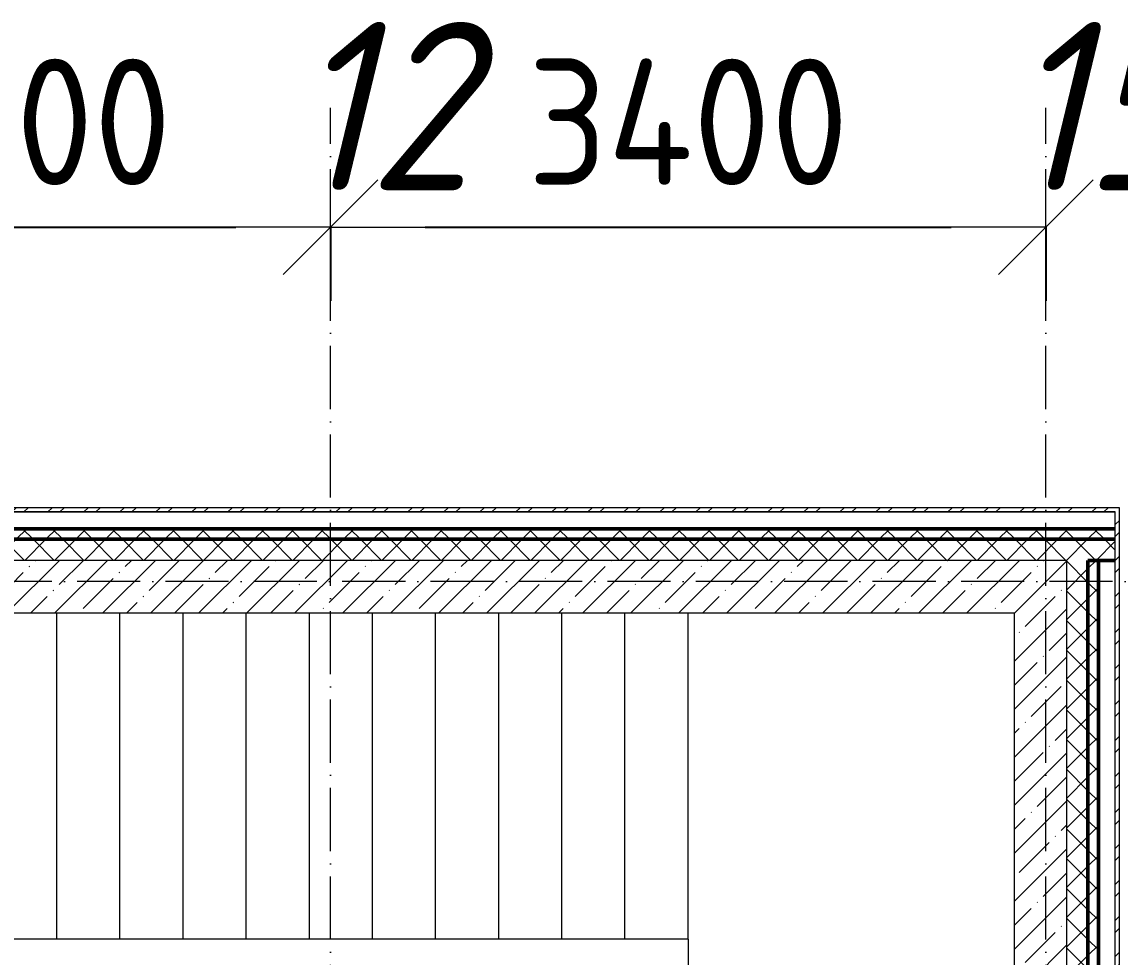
# Model space of a CAD drawing. Header units: millimetres. Extents: x 2294 to 908349, y -83289 to 219220.
# Drawn here: x 184168 to 189386, y 51871 to 56315 of the extents above; entities that cross this region are included whole.
import ezdxf

# ---------------------------------------------------------------- set-up
doc = ezdxf.new("R2010")
doc.units = ezdxf.units.MM
doc.linetypes.add('50_200_ШТРИХ_1Т_ш5_п1_п1_', pattern=[700, 500, -100, 0, -100])
for name, color, linetype, lineweight in [('A-____-____-DIMS', 7, 'Continuous', 9), ('A-WALL-____-MCUT-1', 7, 'Continuous', 9), ('A-WALL-____-MCUT-2', 7, 'Continuous', 50), ('A-WALL-____-MCUT-3', 7, 'Continuous', 9), ('A-WALL-____-PATT-1', 7, 'Continuous', 9), ('A-WALL-FNSH-MCUT-1', 7, 'Continuous', 9), ('S-GRID-____-IDEN', 7, 'Continuous', 9), ('S-GRID-____-OTLN-1', 7, '50_200_ШТРИХ_1Т_ш5_п1_п1_', 9), ('S-STRS-____-OTLN-1', 7, 'Continuous', 9)]:
    doc.layers.add(name, color=color, linetype=linetype, lineweight=lineweight)
doc.styles.add('ISOCPEUR_I', font='isocpeui.ttf', dxfattribs={"width": 0.9, "height": 2.5})
doc.styles.add('СПДС', font='isocpeur.ttf', dxfattribs={"width": 0.9})
doc.dimstyles.new('Размера А3', dxfattribs={"dimtxt": 800, "dimasz": 450, "dimexe": 350, "dimexo": 100, "dimgap": 200, "dimtad": 1, "dimdec": 0, "dimrnd": 10, "dimzin": 0, "dimdsep": 46, "dimtxsty": 'СПДС', "dimblk": 'ARROWHEAD_6', "dimcen": 1, "dimclrd": 5, "dimclre": 5, "dimclrt": 5, "dimazin": 0, "dimtfac": 1, "dimtdec": 0, "dimtmove": 2, "dimatfit": 3, "dimfxl": 1, "dimtolj": 1, "dimtzin": 0, "dimarcsym": 0})
pattern_1 = [(45, (165583.51, 6025.28), (-85.53659, 85.53659), []), (45, (165640.53, 6025.28), (-85.53659, 85.53659), [])]
pattern_2 = [(45, (165583.51, 6025.28), (-70.71068, 70.71068), []), (135, (165583.51, 6025.28), (-70.71068, -70.71068), [])]
pattern_3 = [(45, (165583.5, 6025.28), (-114.04925, 114.04925), []), (45, (165697.56, 6025.28), (-114.04925, 114.04925), [201.612, -40.322, 3.353, -36.97])]

# ---------------------------------------------------------------- blocks, each defined once
blk = doc.blocks.new('ARROWHEAD_6')
at = {"color": 0, "linetype": 'Continuous'}
for p, q in [((-0.5, -0.5), (0.5, 0.5)), ((0, 0), (-1, 0))]:
    blk.add_line(p, q, dxfattribs=at)
blk = doc.blocks.new('*D2790')
at = {"layer": 'A-____-____-DIMS', "color": 0, "lineweight": -2, "transparency": 16777216}
for p, q in [((182633.5, 55346.1), (182633.5, 54990.1)), ((183083.5, 55340.1), (185183.5, 55340.1)), ((185633.5, 55346.1), (185633.5, 54990.1))]:
    blk.add_line(p, q, dxfattribs=at)
at = {"layer": 'Defpoints', "color": 0, "transparency": 16777216}
for p in [(182633.5, 55446.1), (185633.5, 55446.1), (185633.5, 55340.1)]:
    blk.add_point(p, dxfattribs=at)
at = {"layer": 'A-____-____-DIMS', "color": 0, "lineweight": -2, "transparency": 16777216, "xscale": 450, "yscale": 450, "zscale": 450, "rotation": 180}
blk.add_blockref('ARROWHEAD_6', (182633.5, 55340.1), dxfattribs=at)
at = {"layer": 'A-____-____-DIMS', "color": 0, "lineweight": -2, "transparency": 16777216, "xscale": 450, "yscale": 450, "zscale": 450}
blk.add_blockref('ARROWHEAD_6', (185633.5, 55340.1), dxfattribs=at)
at = {"layer": 'A-____-____-DIMS', "color": 0, "transparency": 16777216, "insert": (184133.5, 55840.1), "char_height": 600, "attachment_point": 5, "style": 'СПДС'}
blk.add_mtext('\\A1;3000', dxfattribs=at)
blk = doc.blocks.new('*D2791')
at = {"layer": 'A-____-____-DIMS', "color": 0, "lineweight": -2, "transparency": 16777216}
for p, q in [((185633.5, 55346.1), (185633.5, 54990.1)), ((186083.5, 55340.1), (188583.5, 55340.1)), ((189033.5, 55346.1), (189033.5, 54990.1))]:
    blk.add_line(p, q, dxfattribs=at)
at = {"layer": 'Defpoints', "color": 0, "transparency": 16777216}
for p in [(185633.5, 55446.1), (189033.5, 55446.1), (189033.5, 55340.1)]:
    blk.add_point(p, dxfattribs=at)
at = {"layer": 'A-____-____-DIMS', "color": 0, "lineweight": -2, "transparency": 16777216, "xscale": 450, "yscale": 450, "zscale": 450, "rotation": 180}
blk.add_blockref('ARROWHEAD_6', (185633.5, 55340.1), dxfattribs=at)
at = {"layer": 'A-____-____-DIMS', "color": 0, "lineweight": -2, "transparency": 16777216, "xscale": 450, "yscale": 450, "zscale": 450}
blk.add_blockref('ARROWHEAD_6', (189033.5, 55340.1), dxfattribs=at)
at = {"layer": 'A-____-____-DIMS', "color": 0, "transparency": 16777216, "insert": (187333.5, 55840.1), "char_height": 600, "attachment_point": 5, "style": 'СПДС'}
blk.add_mtext('\\A1;3400', dxfattribs=at)
blk = doc.blocks.new('3floor')
at = {"layer": 'A-WALL-____-PATT-1'}
h = blk.add_hatch(dxfattribs=at)
h.set_pattern_fill('FP_3', color=256, style=0, pattern_type=2)
h.set_pattern_definition(pattern_1)
h.paths.add_polyline_path([(189363.5, 53986.3), (189363.5, 54006.3), (181183.5, 54006.3), (181183.5, 53986.3), (186779.4, 53986.3)], flags=0)
h.paths.add_polyline_path([(180183.5, 53986.3), (180183.5, 54006.3), (178983.5, 54006.3), (178983.5, 53986.3), (179709.5, 53986.3)], flags=0)
h.paths.add_polyline_path([(177183.5, 53986.3), (177183.5, 54006.3), (172983.5, 54006.3), (172983.5, 53986.3), (176174.6, 53986.3)], flags=0)
h.paths.add_polyline_path([(171183.5, 53986.3), (171183.5, 54006.3), (162903.5, 54006.3), (162903.5, 53986.3), (170872.2, 53986.3)], flags=0)
h = blk.add_hatch(dxfattribs=at)
h.set_pattern_fill('FP_3', color=256, style=0, pattern_type=2)
h.set_pattern_definition(pattern_1)
h.paths.add_polyline_path([(189383.5, 47576.3), (189383.5, 47806.3), (189363.5, 47806.3), (189363.5, 47576.3)], flags=0)
h.paths.add_polyline_path([(189383.5, 49606.3), (189383.5, 54006.3), (189363.5, 54006.3), (189363.5, 49606.3)], flags=0)
h = blk.add_hatch(dxfattribs=at)
h.set_pattern_fill('FP_1', color=256, style=0, pattern_type=2)
h.set_pattern_definition(pattern_2)
h.paths.add_polyline_path([(189363.5, 53856.3), (189363.5, 53906.3), (181183.5, 53906.3), (181183.5, 53856.3), (186779.4, 53856.3)], flags=0)
h.paths.add_polyline_path([(180183.5, 53856.3), (180183.5, 53906.3), (178983.5, 53906.3), (178983.5, 53856.3), (179709.5, 53856.3)], flags=0)
h.paths.add_polyline_path([(177183.5, 53856.3), (177183.5, 53906.3), (172983.5, 53906.3), (172983.5, 53856.3), (176174.6, 53856.3)], flags=0)
h.paths.add_polyline_path([(170872.2, 53856.3), (171183.5, 53856.3), (171183.5, 53906.3), (163033.5, 53906.3), (163033.5, 53856.3), (169104.8, 53856.3)], flags=0)
h = blk.add_hatch(dxfattribs=at)
h.set_pattern_fill('FP_1', color=256, style=0, pattern_type=2)
h.set_pattern_definition(pattern_2)
h.paths.add_polyline_path([(189283.5, 53756.3), (189363.5, 53756.3), (189363.5, 53856.3), (181183.5, 53856.3), (181183.5, 53756.3), (189233.5, 53756.3)], flags=0)
h.paths.add_polyline_path([(180183.5, 53756.3), (180183.5, 53856.3), (178983.5, 53856.3), (178983.5, 53762.3), (179058.5, 53762.3), (179058.5, 53756.3), (179709.5, 53756.3)], flags=0)
h.paths.add_polyline_path([(177108.5, 53756.3), (177108.5, 53762.3), (177183.5, 53762.3), (177183.5, 53856.3), (172983.5, 53856.3), (172983.5, 53762.3), (173058.5, 53762.3), (173058.5, 53756.3), (176174.6, 53756.3)], flags=0)
h.paths.add_polyline_path([(171183.5, 53756.3), (171183.5, 53856.3), (163133.5, 53856.3), (163133.5, 53756.3), (170872.2, 53756.3)], flags=0)
h = blk.add_hatch(dxfattribs=at)
h.set_pattern_fill('FP_38', color=256, style=0, pattern_type=2)
h.set_pattern_definition(pattern_3)
h.paths.add_polyline_path([(188883.5, 53506.3), (189133.5, 53506.3), (189133.5, 53756.3), (181183.5, 53756.3), (181183.5, 53506.3), (186779.4, 53506.3)], flags=0)
h = blk.add_hatch(dxfattribs=at)
h.set_pattern_fill('FP_1', color=256, style=0, pattern_type=2)
h.set_pattern_definition(pattern_2)
h.paths.add_polyline_path([(189233.5, 15556.3), (189233.5, 17756.3), (189139.5, 17756.3), (189139.5, 17681.3), (189133.5, 17681.3), (189133.5, 15556.3)], flags=0)
h.paths.add_polyline_path([(189233.5, 19556.3), (189233.5, 20756.3), (189139.5, 20756.3), (189139.5, 20681.3), (189133.5, 20681.3), (189133.5, 19631.3), (189139.5, 19631.3), (189139.5, 19556.3)], flags=0)
h.paths.add_polyline_path([(189233.5, 22556.3), (189233.5, 23756.3), (189133.5, 23756.3), (189133.5, 22631.3), (189139.5, 22631.3), (189139.5, 22556.3)], flags=0)
h.paths.add_polyline_path([(189233.5, 25556.3), (189233.5, 26756.3), (189139.5, 26756.3), (189139.5, 26681.3), (189133.5, 26681.3), (189133.5, 25631.3), (189139.5, 25631.3), (189139.5, 25556.3)], flags=0)
h.paths.add_polyline_path([(189133.5, 28556.3), (189233.5, 28556.3), (189233.5, 29756.3), (189139.5, 29756.3), (189139.5, 29681.3), (189133.5, 29681.3), (189133.5, 29056.3)], flags=0)
h.paths.add_polyline_path([(189139.5, 31556.3), (189233.5, 31556.3), (189233.5, 32756.3), (189133.5, 32756.3), (189133.5, 31631.3), (189139.5, 31631.3), (189139.5, 31562.3)], flags=0)
h.paths.add_polyline_path([(189139.5, 34556.3), (189233.5, 34556.3), (189233.5, 35756.3), (189139.5, 35756.3), (189139.5, 35681.3), (189133.5, 35681.3), (189133.5, 34631.3), (189139.5, 34631.3), (189139.5, 34562.3)], flags=0)
h.paths.add_polyline_path([(189139.5, 37556.3), (189233.5, 37556.3), (189233.5, 38756.3), (189133.5, 38756.3), (189133.5, 37631.3), (189139.5, 37631.3), (189139.5, 37562.3)], flags=0)
h.paths.add_polyline_path([(189233.5, 40556.3), (189233.5, 41756.3), (189139.5, 41756.3), (189139.5, 41681.3), (189133.5, 41681.3), (189133.5, 40631.3), (189139.5, 40631.3), (189139.5, 40556.3)], flags=0)
h.paths.add_polyline_path([(189139.5, 43556.3), (189233.5, 43556.3), (189233.5, 44756.3), (189133.5, 44756.3), (189133.5, 43631.3), (189139.5, 43631.3), (189139.5, 43562.3)], flags=0)
h.paths.add_polyline_path([(189233.5, 46556.3), (189233.5, 47806.3), (189139.5, 47806.3), (189139.5, 47731.3), (189133.5, 47731.3), (189133.5, 46631.3), (189139.5, 46631.3), (189139.5, 46556.3)], flags=0)
h.paths.add_polyline_path([(189233.5, 49606.3), (189233.5, 53756.3), (189133.5, 53756.3), (189133.5, 49606.3)], flags=0)
h = blk.add_hatch(dxfattribs=at)
h.set_pattern_fill('FP_1', color=256, style=0, pattern_type=2)
h.set_pattern_definition(pattern_2)
h.paths.add_polyline_path([(189283.5, 15556.3), (189283.5, 17756.3), (189233.5, 17756.3), (189233.5, 15556.3)], flags=0)
h.paths.add_polyline_path([(189283.5, 19556.3), (189283.5, 20756.3), (189233.5, 20756.3), (189233.5, 19556.3)], flags=0)
h.paths.add_polyline_path([(189283.5, 22556.3), (189283.5, 23756.3), (189233.5, 23756.3), (189233.5, 22556.3)], flags=0)
h.paths.add_polyline_path([(189283.5, 25556.3), (189283.5, 26756.3), (189233.5, 26756.3), (189233.5, 25556.3)], flags=0)
h.paths.add_polyline_path([(189283.5, 28556.3), (189283.5, 29756.3), (189233.5, 29756.3), (189233.5, 28556.3)], flags=0)
h.paths.add_polyline_path([(189233.5, 31556.3), (189283.5, 31556.3), (189283.5, 32756.3), (189233.5, 32756.3), (189233.5, 32560.2)], flags=0)
h.paths.add_polyline_path([(189233.5, 34556.3), (189283.5, 34556.3), (189283.5, 35756.3), (189233.5, 35756.3)], flags=0)
h.paths.add_polyline_path([(189283.5, 37556.3), (189283.5, 38756.3), (189233.5, 38756.3), (189233.5, 37556.3)], flags=0)
h.paths.add_polyline_path([(189233.5, 40556.3), (189283.5, 40556.3), (189283.5, 41756.3), (189233.5, 41756.3), (189233.5, 41160.5)], flags=0)
h.paths.add_polyline_path([(189233.5, 43556.3), (189283.5, 43556.3), (189283.5, 44756.3), (189233.5, 44756.3), (189233.5, 44600.7)], flags=0)
h.paths.add_polyline_path([(189283.5, 46556.3), (189283.5, 47806.3), (189233.5, 47806.3), (189233.5, 46556.3)], flags=0)
h.paths.add_polyline_path([(189283.5, 49606.3), (189283.5, 53756.3), (189233.5, 53756.3), (189233.5, 49606.3)], flags=0)
h = blk.add_hatch(dxfattribs=at)
h.set_pattern_fill('FP_38', color=256, style=0, pattern_type=2)
h.set_pattern_definition(pattern_3)
h.paths.add_polyline_path([(189133.5, 50106.3), (189133.5, 53506.3), (188883.5, 53506.3), (188883.5, 50106.3)], flags=0)
at = {"layer": 'A-WALL-____-MCUT-1'}
for p, q in [((189133.5, 53756.3), (181183.5, 53756.3)), ((189133.5, 50106.3), (189133.5, 53756.3)), ((181183.5, 53506.3), (188883.5, 53506.3)), ((188883.5, 53506.3), (188883.5, 50106.3))]:
    blk.add_line(p, q, dxfattribs=at)
at = {"layer": 'A-WALL-____-MCUT-2'}
for p, q in [((189363.5, 53906.3), (181183.5, 53906.3)), ((189363.5, 53856.3), (181183.5, 53856.3)), ((189233.5, 49606.3), (189233.5, 53756.3)), ((189363.5, 53756.3), (189233.5, 53756.3)), ((189283.5, 49606.3), (189283.5, 53756.3))]:
    blk.add_line(p, q, dxfattribs=at)
at = {"layer": 'A-WALL-____-MCUT-3'}
for p, q in [((189363.5, 53986.3), (181183.5, 53986.3)), ((189363.5, 49606.3), (189363.5, 53986.3))]:
    blk.add_line(p, q, dxfattribs=at)
at = {"layer": 'A-WALL-FNSH-MCUT-1'}
for p, q in [((189383.5, 54006.3), (181183.5, 54006.3)), ((181183.5, 53986.3), (189363.5, 53986.3)), ((189363.5, 53986.3), (189363.5, 53986.3)), ((189383.5, 49606.3), (189383.5, 54006.3))]:
    blk.add_line(p, q, dxfattribs=at)
at = {"layer": 'S-STRS-____-OTLN-1'}
for p, q in [((184333.5, 51956.3), (184333.5, 53506.3)), ((184333.5, 51956.3), (184333.5, 53506.3)), ((184633.5, 51956.3), (184633.5, 53506.3)), ((184633.5, 51956.3), (184633.5, 53506.3)), ((184933.5, 51956.3), (184933.5, 53506.3)), ((184933.5, 51956.3), (184933.5, 53506.3)), ((185233.5, 51956.3), (185233.5, 53506.3)), ((185233.5, 51956.3), (185233.5, 53506.3)), ((185533.5, 51956.3), (185533.5, 53506.3)), ((185533.5, 51956.3), (185533.5, 53506.3)), ((185833.5, 51956.3), (185833.5, 53506.3)), ((185833.5, 51956.3), (185833.5, 53506.3)), ((186133.5, 51956.3), (186133.5, 53506.3)), ((186133.5, 51956.3), (186133.5, 53506.3)), ((186433.5, 51956.3), (186433.5, 53506.3)), ((186433.5, 51956.3), (186433.5, 53506.3)), ((186733.5, 51956.3), (186733.5, 53506.3)), ((186733.5, 51956.3), (186733.5, 53506.3)), ((187033.5, 51956.3), (187033.5, 53506.3)), ((187033.5, 51956.3), (187033.5, 53506.3)), ((187333.5, 51956.3), (187333.5, 53506.3)), ((187333.5, 51956.3), (187333.5, 53506.3)), ((184333.5, 51956.3), (184033.5, 51956.3)), ((184633.5, 51956.3), (184333.5, 51956.3)), ((184933.5, 51956.3), (184633.5, 51956.3)), ((185233.5, 51956.3), (184933.5, 51956.3)), ((185533.5, 51956.3), (185233.5, 51956.3)), ((185833.5, 51956.3), (185533.5, 51956.3)), ((186133.5, 51956.3), (185833.5, 51956.3)), ((186433.5, 51956.3), (186133.5, 51956.3)), ((186733.5, 51956.3), (186433.5, 51956.3)), ((187033.5, 51956.3), (186733.5, 51956.3)), ((187333.5, 51956.3), (187033.5, 51956.3)), ((187333.5, 51956.3), (187333.5, 51656.3))]:
    blk.add_line(p, q, dxfattribs=at)
blk = doc.blocks.new('3osi')
at = {"layer": 'S-GRID-____-OTLN-1', "color": 251, "ltscale": 0.6, "true_color": 0x636466}
for p, q in [((185633.5, 1542.7), (185633.5, 55906.2)), ((189033.5, 1542.7), (189033.5, 55906.2)), ((192291.2, 53656.3), (160914.7, 53656.3))]:
    blk.add_line(p, q, dxfattribs=at)
at = {"layer": 'S-GRID-____-IDEN', "char_height": 800, "width": 346.329, "attachment_point": 1, "style": 'ISOCPEUR_I'}
for s, insert in [('12', (185452.4, 56315)), ('15', (188852.4, 56315))]:
    blk.add_mtext(s, dxfattribs=dict(at, insert=insert))
at = {"layer": 'A-____-____-DIMS'}
for base, p1, p2, picture, middle in [((185633.5, 55340.1), (182633.5, 55446.1), (185633.5, 55446.1), '*D2790', (184133.5, 55840.1)), ((189033.5, 55340.1), (185633.5, 55446.1), (189033.5, 55446.1), '*D2791', (187333.5, 55840.1))]:
    dim = blk.add_linear_dim(base=base, p1=p1, p2=p2, dimstyle='Размера А3', override={"dimtxt": 600, "dimclrd": 0, "dimclre": 0, "dimclrt": 0}, dxfattribs=at)
    dim.commit()
    dim.dimension.update_dxf_attribs({"geometry": picture, "text_midpoint": middle})

msp = doc.modelspace()

# ---------------------------------------------------------------- block references
for name in ['3osi', '3floor']:
    msp.add_blockref(name, (0, 0))

doc.saveas('drawing.dxf')
